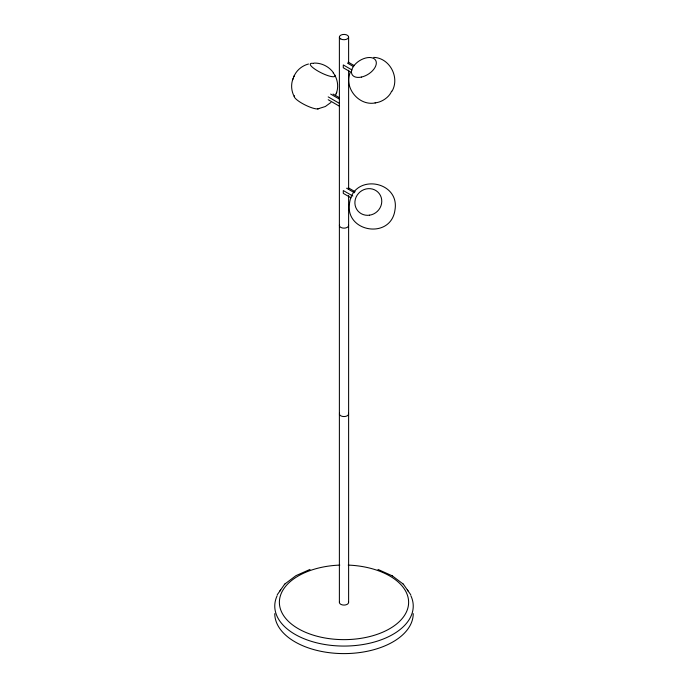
<?xml version="1.0" encoding="UTF-8"?>
<svg xmlns="http://www.w3.org/2000/svg" width="688" height="688" viewBox="0 0 688 688"><rect width="100%" height="100%" fill="white"/><g stroke="black" fill="none" stroke-linecap="round" stroke-linejoin="round"><path stroke-width="1.03" d="M293.062 78.63C290.732 84.4 291.308 91.143 294.249 96.587M336.217 93.594C338.548 87.823 337.971 81.089 335.03 75.637M350.312 72.188C343.536 87.806 359.033 106.52 375.657 102.83M277.247 594.776L284.531 584.353M293.853 76.686C296.296 70.408 302.023 65.704 308.491 64.01M292.563 79.903L294.361 75.396M335.434 95.546L336.724 92.33M391.971 91.306C400.063 77.589 389.761 57.887 373.679 57.379M330.911 102.452L325.347 106.511L317.624 108.936M310.03 569.415L295.96 575.65L284.823 584.035L285.167 583.777M313.874 63.09C321.434 62.78 328.941 66.461 333.327 72.627M377.97 569.415L392.323 575.865M348.18 62.118L354.268 65.635M347.474 63.124L353.563 66.633M351.981 69.97L343.286 64.939L343.286 67.768L350.244 71.784M333.087 94.067L339.184 97.584M330.644 94.067L339.347 99.089M328.193 96.888L339.511 103.424M328.193 99.717L339.511 106.253M348.18 187.712L355.137 191.737M346.597 188.22L354.432 192.743M352.858 196.071L343.286 190.542L343.286 193.371L351.112 197.895M402.833 583.777L403.177 584.035L392.04 575.65M403.469 584.353L410.753 594.776M348.618 37.066L348.618 62.754M348.618 70.253L348.618 189.088M348.618 195.512L348.618 602.421M339.382 37.066L339.382 602.421M348.455 413.213A4.618 2.666 0 0 1 344 416.567A4.618 2.666 0 0 1 339.545 413.213M348.455 601.733A4.618 2.666 0 0 1 344 605.087A4.618 2.666 0 0 1 339.545 601.733M348.455 224.795A4.618 2.666 0 0 1 344 228.149A4.618 2.666 0 0 1 339.545 224.795M391.592 91.194A13.769 8.041 -31.8 0 1 375.072 102.865M318.75 108.609A13.769 3.148 26.4 0 1 303.898 104.335A13.769 3.148 26.4 0 1 294.55 95.821M333.138 73.031A13.769 3.148 26.4 0 1 330.12 76.273A13.769 3.148 26.4 0 1 313.427 68.086A13.769 3.148 26.4 0 1 313.53 63.416M348.205 565.097A64.612 37.307 0 0 1 399.246 621.677A64.612 37.307 0 0 1 288.754 621.677A64.612 37.307 0 0 1 339.795 565.097M410.874 595.748A69.23 39.973 0 0 1 344 646.066A69.23 39.973 0 0 1 277.126 595.748M279.474 591.611A69.23 39.973 0 0 1 280.635 589.994M407.365 589.994A69.23 39.973 0 0 1 408.526 591.611M413.23 613.627A69.23 39.973 0 0 1 344 653.6A69.23 39.973 0 0 1 274.77 613.627M349.564 203.029C344.507 232.295 390.999 239.974 394.981 209.9C400.038 180.634 353.546 172.955 349.564 203.029M340.741 38.949A4.618 2.666 0 0 0 348.455 37.754A4.618 2.666 0 0 0 342.805 34.495A4.618 2.666 0 0 0 340.741 38.949M361.372 77.082A13.769 8.041 -31.8 0 0 375.7 60.406A13.769 8.041 -31.8 0 0 354.595 64.904A13.769 8.041 -31.8 0 0 361.372 77.082M369.542 215.189A13.769 13.029 -41.3 0 0 379.32 193.698A13.769 13.029 -41.3 0 0 356.126 197.043A13.769 13.029 -41.3 0 0 369.542 215.189"/></g></svg>
